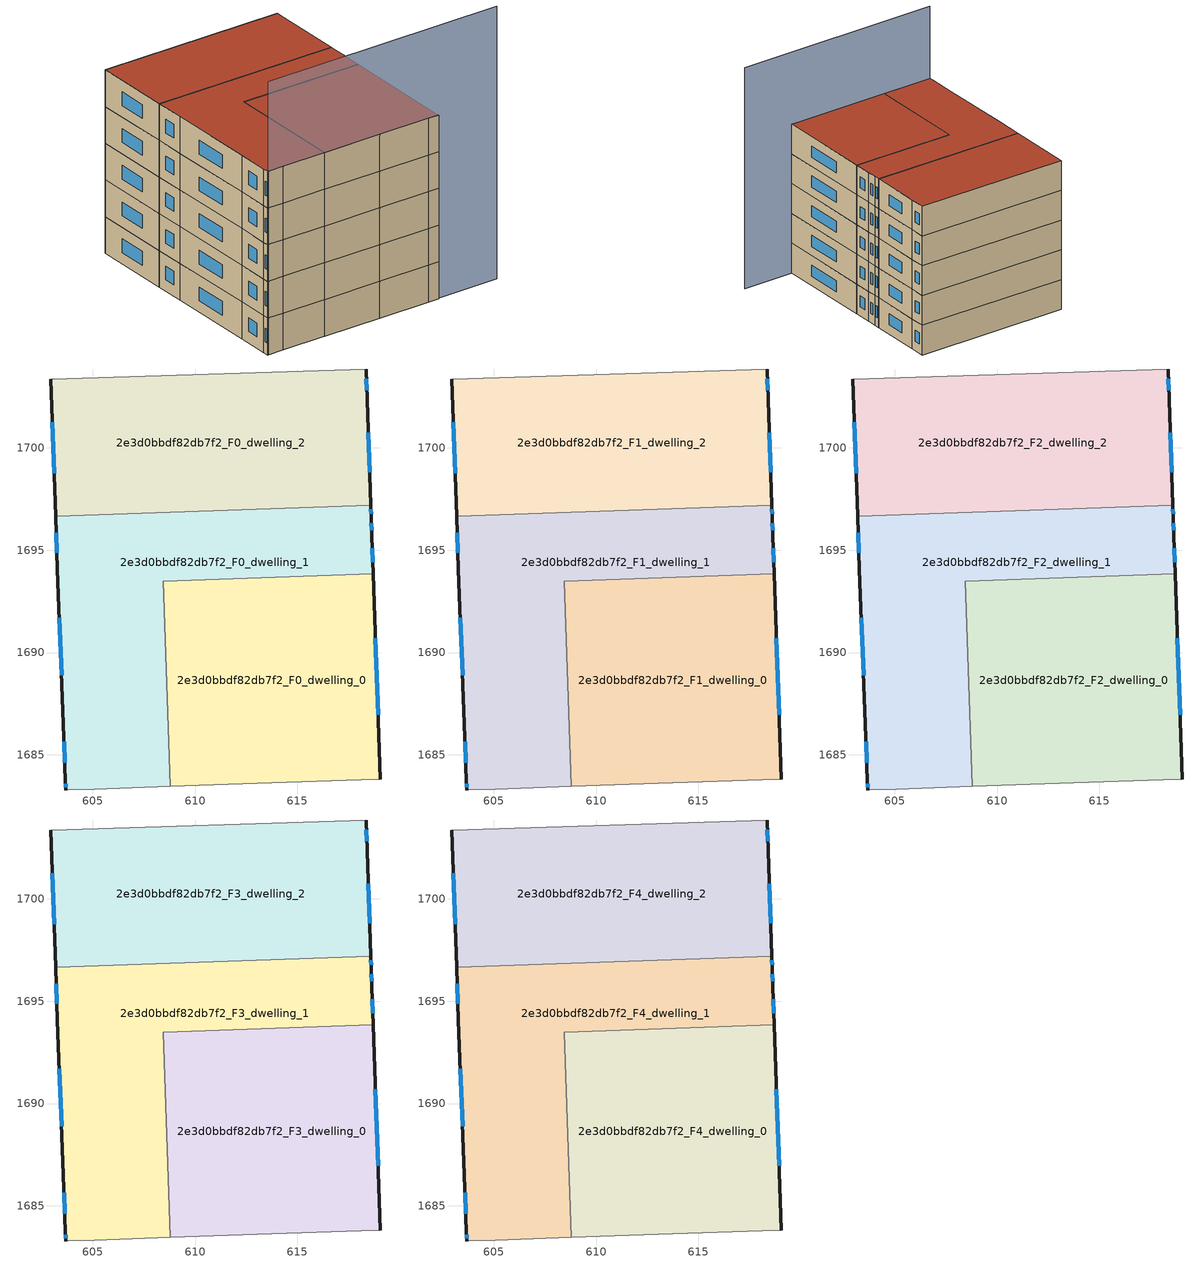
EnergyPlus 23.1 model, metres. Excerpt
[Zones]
2e3d0bbdf82db7f2_F0_dwelling_0
 floor ground (EU_floor_Construction): 618.71,1693.84 619.05,1683.81 618.11,1683.78 613.75,1683.63 608.78,1683.46 608.44,1693.48 z0
 wall outside (EU_wall_Construction): 619.05,1683.81 618.71,1693.84 z0:3
 wall adiabatic (EU_wall_Construction): 608.78,1683.46 613.75,1683.63 618.11,1683.78 619.05,1683.81 z0:3
 wall to 2e3d0bbdf82db7f2_F0_dwelling_1 (EU_wall_Construction): 618.71,1693.84 608.44,1693.48 608.78,1683.46 z0:3
 window (EU_Window_Construction): 618.94,1686.95 618.81,1690.69 z0.94:2.06
2e3d0bbdf82db7f2_F0_dwelling_1
 floor ground (EU_floor_Construction): 618.59,1697.19 618.61,1696.59 618.64,1695.68 618.71,1693.84 608.44,1693.48 608.78,1683.46 605.07,1683.33 603.78,1683.28 603.68,1683.28 603.66,1683.74 603.56,1686.52 603.27,1694.07 603.18,1696.66 z0
 wall outside (EU_wall_Construction): 618.71,1693.84 618.64,1695.68 618.61,1696.59 618.59,1697.19 / 603.18,1696.66 603.27,1694.07 603.56,1686.52 603.66,1683.74 603.68,1683.28 z0:3
 wall adiabatic (EU_wall_Construction): 603.68,1683.28 603.78,1683.28 605.07,1683.33 608.78,1683.46 z0:3
 wall to 2e3d0bbdf82db7f2_F0_dwelling_2 (EU_wall_Construction): 618.59,1697.19 603.18,1696.66 z0:3
 window (EU_Window_Construction): 618.69,1694.42 618.66,1695.1 / 603.67,1683.6 603.67,1683.43 / 603.59,1685.65 603.63,1684.61 / 603.36,1691.71 603.47,1688.89 / 603.21,1695.85 603.24,1694.88 / 618.6,1696.78 618.59,1697 / 618.63,1695.96 618.62,1696.3 z0.94:2.06
2e3d0bbdf82db7f2_F0_dwelling_2
 floor ground (EU_floor_Construction): 618.35,1703.85 618.41,1702.34 618.59,1697.19 603.18,1696.66 602.94,1703.35 z0
 wall outside (EU_wall_Construction): 618.59,1697.19 618.41,1702.34 618.35,1703.85 / 602.94,1703.35 603.18,1696.66 z0:3
 wall adiabatic (EU_wall_Construction): 618.35,1703.85 602.94,1703.35 z0:3
 window (EU_Window_Construction): 618.53,1698.8 618.47,1700.73 / 603.02,1701.25 603.1,1698.75 / 618.39,1702.82 618.37,1703.38 z0.94:2.06
2e3d0bbdf82db7f2_F1_dwelling_0
 floor to 2e3d0bbdf82db7f2_F0_dwelling_0 (EU_floor_Construction): 618.71,1693.84 619.05,1683.81 618.11,1683.78 613.75,1683.63 608.78,1683.46 608.44,1693.48 z3
 wall outside (EU_wall_Construction): 619.05,1683.81 618.71,1693.84 z3:6
 wall adiabatic (EU_wall_Construction): 608.78,1683.46 613.75,1683.63 618.11,1683.78 619.05,1683.81 z3:6
 wall to 2e3d0bbdf82db7f2_F1_dwelling_1 (EU_wall_Construction): 618.71,1693.84 608.44,1693.48 608.78,1683.46 z3:6
 window (EU_Window_Construction): 618.94,1686.95 618.81,1690.69 z3.94:5.06
2e3d0bbdf82db7f2_F1_dwelling_1
 floor to 2e3d0bbdf82db7f2_F0_dwelling_1 (EU_floor_Construction): 618.59,1697.19 618.61,1696.59 618.64,1695.68 618.71,1693.84 608.44,1693.48 608.78,1683.46 605.07,1683.33 603.78,1683.28 603.68,1683.28 603.66,1683.74 603.56,1686.52 603.27,1694.07 603.18,1696.66 z3
 wall outside (EU_wall_Construction): 618.71,1693.84 618.64,1695.68 618.61,1696.59 618.59,1697.19 / 603.18,1696.66 603.27,1694.07 603.56,1686.52 603.66,1683.74 603.68,1683.28 z3:6
 wall adiabatic (EU_wall_Construction): 603.68,1683.28 603.78,1683.28 605.07,1683.33 608.78,1683.46 z3:6
 wall to 2e3d0bbdf82db7f2_F1_dwelling_2 (EU_wall_Construction): 618.59,1697.19 603.18,1696.66 z3:6
 window (EU_Window_Construction): 618.69,1694.42 618.66,1695.1 / 603.67,1683.6 603.67,1683.43 / 603.59,1685.65 603.63,1684.61 / 603.36,1691.71 603.47,1688.89 / 603.21,1695.85 603.24,1694.88 / 618.6,1696.78 618.59,1697 / 618.63,1695.96 618.62,1696.3 z3.94:5.06
2e3d0bbdf82db7f2_F1_dwelling_2
 floor to 2e3d0bbdf82db7f2_F0_dwelling_2 (EU_floor_Construction): 618.35,1703.85 618.41,1702.34 618.59,1697.19 603.18,1696.66 602.94,1703.35 z3
 wall outside (EU_wall_Construction): 618.59,1697.19 618.41,1702.34 618.35,1703.85 / 602.94,1703.35 603.18,1696.66 z3:6
 wall adiabatic (EU_wall_Construction): 618.35,1703.85 602.94,1703.35 z3:6
 window (EU_Window_Construction): 618.53,1698.8 618.47,1700.73 / 603.02,1701.25 603.1,1698.75 / 618.39,1702.82 618.37,1703.38 z3.94:5.06
2e3d0bbdf82db7f2_F2_dwelling_0
 floor to 2e3d0bbdf82db7f2_F1_dwelling_0 (EU_floor_Construction): 618.71,1693.84 619.05,1683.81 618.11,1683.78 613.75,1683.63 608.78,1683.46 608.44,1693.48 z6
 wall outside (EU_wall_Construction): 619.05,1683.81 618.71,1693.84 z6:9
 wall adiabatic (EU_wall_Construction): 608.78,1683.46 613.75,1683.63 618.11,1683.78 619.05,1683.81 z6:9
 wall to 2e3d0bbdf82db7f2_F2_dwelling_1 (EU_wall_Construction): 618.71,1693.84 608.44,1693.48 608.78,1683.46 z6:9
 window (EU_Window_Construction): 618.94,1686.95 618.81,1690.69 z6.94:8.06
2e3d0bbdf82db7f2_F2_dwelling_1
 floor to 2e3d0bbdf82db7f2_F1_dwelling_1 (EU_floor_Construction): 618.59,1697.19 618.61,1696.59 618.64,1695.68 618.71,1693.84 608.44,1693.48 608.78,1683.46 605.07,1683.33 603.78,1683.28 603.68,1683.28 603.66,1683.74 603.56,1686.52 603.27,1694.07 603.18,1696.66 z6
 wall outside (EU_wall_Construction): 618.71,1693.84 618.64,1695.68 618.61,1696.59 618.59,1697.19 / 603.18,1696.66 603.27,1694.07 603.56,1686.52 603.66,1683.74 603.68,1683.28 z6:9
 wall adiabatic (EU_wall_Construction): 603.68,1683.28 603.78,1683.28 605.07,1683.33 608.78,1683.46 z6:9
 wall to 2e3d0bbdf82db7f2_F2_dwelling_2 (EU_wall_Construction): 618.59,1697.19 603.18,1696.66 z6:9
 window (EU_Window_Construction): 618.69,1694.42 618.66,1695.1 / 603.67,1683.6 603.67,1683.43 / 603.59,1685.65 603.63,1684.61 / 603.36,1691.71 603.47,1688.89 / 603.21,1695.85 603.24,1694.88 / 618.6,1696.78 618.59,1697 / 618.63,1695.96 618.62,1696.3 z6.94:8.06
2e3d0bbdf82db7f2_F2_dwelling_2
 floor to 2e3d0bbdf82db7f2_F1_dwelling_2 (EU_floor_Construction): 618.35,1703.85 618.41,1702.34 618.59,1697.19 603.18,1696.66 602.94,1703.35 z6
 wall outside (EU_wall_Construction): 618.59,1697.19 618.41,1702.34 618.35,1703.85 / 602.94,1703.35 603.18,1696.66 z6:9
 wall adiabatic (EU_wall_Construction): 618.35,1703.85 602.94,1703.35 z6:9
 window (EU_Window_Construction): 618.53,1698.8 618.47,1700.73 / 603.02,1701.25 603.1,1698.75 / 618.39,1702.82 618.37,1703.38 z6.94:8.06
2e3d0bbdf82db7f2_F3_dwelling_0
 floor to 2e3d0bbdf82db7f2_F2_dwelling_0 (EU_floor_Construction): 618.71,1693.84 619.05,1683.81 618.11,1683.78 613.75,1683.63 608.78,1683.46 608.44,1693.48 z9
 wall outside (EU_wall_Construction): 619.05,1683.81 618.71,1693.84 z9:12
 wall adiabatic (EU_wall_Construction): 608.78,1683.46 613.75,1683.63 618.11,1683.78 619.05,1683.81 z9:12
 wall to 2e3d0bbdf82db7f2_F3_dwelling_1 (EU_wall_Construction): 618.71,1693.84 608.44,1693.48 608.78,1683.46 z9:12
 window (EU_Window_Construction): 618.94,1686.95 618.81,1690.69 z9.94:11.06
2e3d0bbdf82db7f2_F3_dwelling_1
 floor to 2e3d0bbdf82db7f2_F2_dwelling_1 (EU_floor_Construction): 618.59,1697.19 618.61,1696.59 618.64,1695.68 618.71,1693.84 608.44,1693.48 608.78,1683.46 605.07,1683.33 603.78,1683.28 603.68,1683.28 603.66,1683.74 603.56,1686.52 603.27,1694.07 603.18,1696.66 z9
 wall outside (EU_wall_Construction): 618.71,1693.84 618.64,1695.68 618.61,1696.59 618.59,1697.19 / 603.18,1696.66 603.27,1694.07 603.56,1686.52 603.66,1683.74 603.68,1683.28 z9:12
 wall adiabatic (EU_wall_Construction): 603.68,1683.28 603.78,1683.28 605.07,1683.33 608.78,1683.46 z9:12
 wall to 2e3d0bbdf82db7f2_F3_dwelling_2 (EU_wall_Construction): 618.59,1697.19 603.18,1696.66 z9:12
 window (EU_Window_Construction): 618.69,1694.42 618.66,1695.1 / 603.67,1683.6 603.67,1683.43 / 603.59,1685.65 603.63,1684.61 / 603.36,1691.71 603.47,1688.89 / 603.21,1695.85 603.24,1694.88 / 618.6,1696.78 618.59,1697 / 618.63,1695.96 618.62,1696.3 z9.94:11.06
2e3d0bbdf82db7f2_F3_dwelling_2
 floor to 2e3d0bbdf82db7f2_F2_dwelling_2 (EU_floor_Construction): 618.35,1703.85 618.41,1702.34 618.59,1697.19 603.18,1696.66 602.94,1703.35 z9
 wall outside (EU_wall_Construction): 618.59,1697.19 618.41,1702.34 618.35,1703.85 / 602.94,1703.35 603.18,1696.66 z9:12
 wall adiabatic (EU_wall_Construction): 618.35,1703.85 602.94,1703.35 z9:12
 window (EU_Window_Construction): 618.53,1698.8 618.47,1700.73 / 603.02,1701.25 603.1,1698.75 / 618.39,1702.82 618.37,1703.38 z9.94:11.06
2e3d0bbdf82db7f2_F4_dwelling_0
 floor to 2e3d0bbdf82db7f2_F3_dwelling_0 (EU_floor_Construction): 618.71,1693.84 619.05,1683.81 618.11,1683.78 613.75,1683.63 608.78,1683.46 608.44,1693.48 z12
 wall outside (EU_wall_Construction): 619.05,1683.81 618.71,1693.84 z12:15
 wall adiabatic (EU_wall_Construction): 608.78,1683.46 613.75,1683.63 618.11,1683.78 619.05,1683.81 z12:15
 wall to 2e3d0bbdf82db7f2_F4_dwelling_1 (EU_wall_Construction): 618.71,1693.84 608.44,1693.48 608.78,1683.46 z12:15
 window (EU_Window_Construction): 618.94,1686.95 618.81,1690.69 z12.94:14.06
 roof outside (EU_roof_Construction): 619.05,1683.81 618.71,1693.84 608.44,1693.48 608.78,1683.46 613.75,1683.63 618.11,1683.78 z15
2e3d0bbdf82db7f2_F4_dwelling_1
 floor to 2e3d0bbdf82db7f2_F3_dwelling_1 (EU_floor_Construction): 618.59,1697.19 618.61,1696.59 618.64,1695.68 618.71,1693.84 608.44,1693.48 608.78,1683.46 605.07,1683.33 603.78,1683.28 603.68,1683.28 603.66,1683.74 603.56,1686.52 603.27,1694.07 603.18,1696.66 z12
 wall outside (EU_wall_Construction): 618.71,1693.84 618.64,1695.68 618.61,1696.59 618.59,1697.19 / 603.18,1696.66 603.27,1694.07 603.56,1686.52 603.66,1683.74 603.68,1683.28 z12:15
 wall adiabatic (EU_wall_Construction): 603.68,1683.28 603.78,1683.28 605.07,1683.33 608.78,1683.46 z12:15
 wall to 2e3d0bbdf82db7f2_F4_dwelling_2 (EU_wall_Construction): 618.59,1697.19 603.18,1696.66 z12:15
 window (EU_Window_Construction): 618.69,1694.42 618.66,1695.1 / 603.67,1683.6 603.67,1683.43 / 603.59,1685.65 603.63,1684.61 / 603.36,1691.71 603.47,1688.89 / 603.21,1695.85 603.24,1694.88 / 618.6,1696.78 618.59,1697 / 618.63,1695.96 618.62,1696.3 z12.94:14.06
 roof outside (EU_roof_Construction): 608.78,1683.46 608.44,1693.48 618.71,1693.84 618.64,1695.68 618.61,1696.59 618.59,1697.19 603.18,1696.66 603.27,1694.07 603.56,1686.52 603.66,1683.74 603.68,1683.28 603.78,1683.28 605.07,1683.33 z15
2e3d0bbdf82db7f2_F4_dwelling_2
 floor to 2e3d0bbdf82db7f2_F3_dwelling_2 (EU_floor_Construction): 618.35,1703.85 618.41,1702.34 618.59,1697.19 603.18,1696.66 602.94,1703.35 z12
 wall outside (EU_wall_Construction): 618.59,1697.19 618.41,1702.34 618.35,1703.85 / 602.94,1703.35 603.18,1696.66 z12:15
 wall adiabatic (EU_wall_Construction): 618.35,1703.85 602.94,1703.35 z12:15
 window (EU_Window_Construction): 618.53,1698.8 618.47,1700.73 / 603.02,1701.25 603.1,1698.75 / 618.39,1702.82 618.37,1703.38 z12.94:14.06
 roof outside (EU_roof_Construction): 618.59,1697.19 618.41,1702.34 618.35,1703.85 602.94,1703.35 603.18,1696.66 z15
shading: 603.73,1683.28 624.29,1684.09 z0:22.3
[Building]
EU S2 Campaign: North Axis=0; Terrain=City; Solar Distribution=FullExterior
[Site:Location]
Vienna: Latitude=48; Longitude=16.5; Time Zone=1; Elevation=183
[SizingPeriod:WeatherFileDays]
AnnualSizingPeriod: Begin Month=1; Begin Day of Month=1; End Month=12; End Day of Month=31; Day of Week for Start Day=Monday; Use Weather File Daylight Saving Period=No; Use Weather File Rain and Snow Indicators=No
[MATERIAL]
EU_InternalMass_Material: Roughness=MediumRough; Thickness=0.1; Conductivity=1; Density=1800; Specific Heat=900; Thermal Absorptance=0.9; Solar Absorptance=0.7; Visible Absorptance=0.7
[MATERIAL:NOMASS] Roughness=MediumRough; Thermal Absorptance=0.9; Solar Absorptance=0.7; Visible Absorptance=0.7
Name | Thermal Resistance
EU_wall_NoMass | 0.914258
EU_roof_NoMass | 0.954009
EU_floor_NoMass | 1.09711
[WINDOWMATERIAL:SIMPLEGLAZINGSYSTEM]
EU_Window_SimpleGlazing: UFactor=2.09642; Solar Heat Gain Coefficient=0.65; Visible Transmittance=0.65
[CONSTRUCTION]
EU_wall_Construction: EU_wall_NoMass
EU_roof_Construction: EU_roof_NoMass
EU_floor_Construction: EU_floor_NoMass
EU_Window_Construction: EU_Window_SimpleGlazing
EU_InternalMass_Construction: EU_InternalMass_Material
[ZONE] Type=1; Multiplier=1; Ceiling Height=autocalculate; Floor Area=autocalculate; Part of Total Floor Area=Yes
Name | Volume
2e3d0bbdf82db7f2_F0_dwelling_0; 2e3d0bbdf82db7f2_F1_dwelling_0; 2e3d0bbdf82db7f2_F2_dwelling_0; 2e3d0bbdf82db7f2_F3_dwelling_0; 2e3d0bbdf82db7f2_F4_dwelling_0 | 309.194
2e3d0bbdf82db7f2_F0_dwelling_1 | 309.074
2e3d0bbdf82db7f2_F1_dwelling_1; 2e3d0bbdf82db7f2_F2_dwelling_1; 2e3d0bbdf82db7f2_F3_dwelling_1; 2e3d0bbdf82db7f2_F4_dwelling_1 | 309.073
2e3d0bbdf82db7f2_F0_dwelling_2; 2e3d0bbdf82db7f2_F1_dwelling_2; 2e3d0bbdf82db7f2_F2_dwelling_2; 2e3d0bbdf82db7f2_F3_dwelling_2; 2e3d0bbdf82db7f2_F4_dwelling_2 | 309.172
[INTERNALMASS] Construction=EU_InternalMass_Construction
Name | Zone or ZoneList | Surface Area
2e3d0bbdf82db7f2_F0_dwelling_0_EU_InternalMass | 2e3d0bbdf82db7f2_F0_dwelling_0 | 103.064
2e3d0bbdf82db7f2_F0_dwelling_1_EU_InternalMass | 2e3d0bbdf82db7f2_F0_dwelling_1 | 103.059
2e3d0bbdf82db7f2_F0_dwelling_2_EU_InternalMass | 2e3d0bbdf82db7f2_F0_dwelling_2 | 103.06
2e3d0bbdf82db7f2_F1_dwelling_0_EU_InternalMass | 2e3d0bbdf82db7f2_F1_dwelling_0 | 103.064
2e3d0bbdf82db7f2_F1_dwelling_1_EU_InternalMass | 2e3d0bbdf82db7f2_F1_dwelling_1 | 103.059
2e3d0bbdf82db7f2_F1_dwelling_2_EU_InternalMass | 2e3d0bbdf82db7f2_F1_dwelling_2 | 103.06
2e3d0bbdf82db7f2_F2_dwelling_0_EU_InternalMass | 2e3d0bbdf82db7f2_F2_dwelling_0 | 103.064
2e3d0bbdf82db7f2_F2_dwelling_1_EU_InternalMass | 2e3d0bbdf82db7f2_F2_dwelling_1 | 103.059
2e3d0bbdf82db7f2_F2_dwelling_2_EU_InternalMass | 2e3d0bbdf82db7f2_F2_dwelling_2 | 103.06
2e3d0bbdf82db7f2_F3_dwelling_0_EU_InternalMass | 2e3d0bbdf82db7f2_F3_dwelling_0 | 103.064
2e3d0bbdf82db7f2_F3_dwelling_1_EU_InternalMass | 2e3d0bbdf82db7f2_F3_dwelling_1 | 103.059
2e3d0bbdf82db7f2_F3_dwelling_2_EU_InternalMass | 2e3d0bbdf82db7f2_F3_dwelling_2 | 103.06
2e3d0bbdf82db7f2_F4_dwelling_0_EU_InternalMass | 2e3d0bbdf82db7f2_F4_dwelling_0 | 103.064
2e3d0bbdf82db7f2_F4_dwelling_1_EU_InternalMass | 2e3d0bbdf82db7f2_F4_dwelling_1 | 103.059
2e3d0bbdf82db7f2_F4_dwelling_2_EU_InternalMass | 2e3d0bbdf82db7f2_F4_dwelling_2 | 103.06
[OTHEREQUIPMENT] Fuel Type=Electricity; Design Level Calculation Method=Watts/Area; Power per Zone Floor Area=1; Fraction Latent=0; Fraction Radiant=0; Fraction Lost=0; Carbon Dioxide Generation Rate=0; EndUse Subcategory=EU_Step8_InternalGains
Name | Zone or ZoneList or Space or SpaceList | Schedule
EU_Step8_InternalGain_2e3d0bbdf82db7f2_F0_dwelling_0_f000 | 2e3d0bbdf82db7f2_F0_dwelling_0 | EU_Step8_GainSchedule_2e3d0bbdf82db7f2_F0_dwelling_0_f000
EU_Step8_InternalGain_2e3d0bbdf82db7f2_F0_dwelling_1_f000 | 2e3d0bbdf82db7f2_F0_dwelling_1 | EU_Step8_GainSchedule_2e3d0bbdf82db7f2_F0_dwelling_1_f000
EU_Step8_InternalGain_2e3d0bbdf82db7f2_F0_dwelling_2_f000 | 2e3d0bbdf82db7f2_F0_dwelling_2 | EU_Step8_GainSchedule_2e3d0bbdf82db7f2_F0_dwelling_2_f000
EU_Step8_InternalGain_2e3d0bbdf82db7f2_F1_dwelling_0_f000 | 2e3d0bbdf82db7f2_F1_dwelling_0 | EU_Step8_GainSchedule_2e3d0bbdf82db7f2_F1_dwelling_0_f000
EU_Step8_InternalGain_2e3d0bbdf82db7f2_F1_dwelling_1_f000 | 2e3d0bbdf82db7f2_F1_dwelling_1 | EU_Step8_GainSchedule_2e3d0bbdf82db7f2_F1_dwelling_1_f000
EU_Step8_InternalGain_2e3d0bbdf82db7f2_F1_dwelling_2_f000 | 2e3d0bbdf82db7f2_F1_dwelling_2 | EU_Step8_GainSchedule_2e3d0bbdf82db7f2_F1_dwelling_2_f000
EU_Step8_InternalGain_2e3d0bbdf82db7f2_F2_dwelling_0_f000 | 2e3d0bbdf82db7f2_F2_dwelling_0 | EU_Step8_GainSchedule_2e3d0bbdf82db7f2_F2_dwelling_0_f000
EU_Step8_InternalGain_2e3d0bbdf82db7f2_F2_dwelling_1_f000 | 2e3d0bbdf82db7f2_F2_dwelling_1 | EU_Step8_GainSchedule_2e3d0bbdf82db7f2_F2_dwelling_1_f000
EU_Step8_InternalGain_2e3d0bbdf82db7f2_F2_dwelling_2_f000 | 2e3d0bbdf82db7f2_F2_dwelling_2 | EU_Step8_GainSchedule_2e3d0bbdf82db7f2_F2_dwelling_2_f000
EU_Step8_InternalGain_2e3d0bbdf82db7f2_F3_dwelling_0_f000 | 2e3d0bbdf82db7f2_F3_dwelling_0 | EU_Step8_GainSchedule_2e3d0bbdf82db7f2_F3_dwelling_0_f000
EU_Step8_InternalGain_2e3d0bbdf82db7f2_F3_dwelling_1_f000 | 2e3d0bbdf82db7f2_F3_dwelling_1 | EU_Step8_GainSchedule_2e3d0bbdf82db7f2_F3_dwelling_1_f000
EU_Step8_InternalGain_2e3d0bbdf82db7f2_F3_dwelling_2_f000 | 2e3d0bbdf82db7f2_F3_dwelling_2 | EU_Step8_GainSchedule_2e3d0bbdf82db7f2_F3_dwelling_2_f000
EU_Step8_InternalGain_2e3d0bbdf82db7f2_F4_dwelling_0_f000 | 2e3d0bbdf82db7f2_F4_dwelling_0 | EU_Step8_GainSchedule_2e3d0bbdf82db7f2_F4_dwelling_0_f000
EU_Step8_InternalGain_2e3d0bbdf82db7f2_F4_dwelling_1_f000 | 2e3d0bbdf82db7f2_F4_dwelling_1 | EU_Step8_GainSchedule_2e3d0bbdf82db7f2_F4_dwelling_1_f000
EU_Step8_InternalGain_2e3d0bbdf82db7f2_F4_dwelling_2_f000 | 2e3d0bbdf82db7f2_F4_dwelling_2 | EU_Step8_GainSchedule_2e3d0bbdf82db7f2_F4_dwelling_2_f000
[ZONEVENTILATION:DESIGNFLOWRATE] Schedule=EU_AlwaysOn; Design Flow Rate Calculation Method=AirChanges/Hour; Air Changes per Hour=0.546891; Ventilation Type=Natural; Fan Pressure Rise=0; Fan Total Efficiency=1; Constant Term Coefficient=1; Temperature Term Coefficient=0; Velocity Term Coefficient=0; Velocity Squared Term Coefficient=0; Minimum Indoor Temperature=-100; Maximum Indoor Temperature=100; Delta Temperature=-100; Minimum Outdoor Temperature=-100; Maximum Outdoor Temperature=100; Maximum Wind Speed=40
Name | Zone or ZoneList or Space or SpaceList
EU_ConstantAir_2e3d0bbdf82db7f2_F0_dwelling_0 | 2e3d0bbdf82db7f2_F0_dwelling_0
EU_ConstantAir_2e3d0bbdf82db7f2_F0_dwelling_1 | 2e3d0bbdf82db7f2_F0_dwelling_1
EU_ConstantAir_2e3d0bbdf82db7f2_F0_dwelling_2 | 2e3d0bbdf82db7f2_F0_dwelling_2
EU_ConstantAir_2e3d0bbdf82db7f2_F1_dwelling_0 | 2e3d0bbdf82db7f2_F1_dwelling_0
EU_ConstantAir_2e3d0bbdf82db7f2_F1_dwelling_1 | 2e3d0bbdf82db7f2_F1_dwelling_1
EU_ConstantAir_2e3d0bbdf82db7f2_F1_dwelling_2 | 2e3d0bbdf82db7f2_F1_dwelling_2
EU_ConstantAir_2e3d0bbdf82db7f2_F2_dwelling_0 | 2e3d0bbdf82db7f2_F2_dwelling_0
EU_ConstantAir_2e3d0bbdf82db7f2_F2_dwelling_1 | 2e3d0bbdf82db7f2_F2_dwelling_1
EU_ConstantAir_2e3d0bbdf82db7f2_F2_dwelling_2 | 2e3d0bbdf82db7f2_F2_dwelling_2
EU_ConstantAir_2e3d0bbdf82db7f2_F3_dwelling_0 | 2e3d0bbdf82db7f2_F3_dwelling_0
EU_ConstantAir_2e3d0bbdf82db7f2_F3_dwelling_1 | 2e3d0bbdf82db7f2_F3_dwelling_1
EU_ConstantAir_2e3d0bbdf82db7f2_F3_dwelling_2 | 2e3d0bbdf82db7f2_F3_dwelling_2
EU_ConstantAir_2e3d0bbdf82db7f2_F4_dwelling_0 | 2e3d0bbdf82db7f2_F4_dwelling_0
EU_ConstantAir_2e3d0bbdf82db7f2_F4_dwelling_1 | 2e3d0bbdf82db7f2_F4_dwelling_1
EU_ConstantAir_2e3d0bbdf82db7f2_F4_dwelling_2 | 2e3d0bbdf82db7f2_F4_dwelling_2
[HVACTEMPLATE:THERMOSTAT] Constant Heating Setpoint=20; Constant Cooling Setpoint=50
EU_HeatOnly_2e3d0bbdf82db7f2_F0_dwelling_0; EU_HeatOnly_2e3d0bbdf82db7f2_F0_dwelling_1; EU_HeatOnly_2e3d0bbdf82db7f2_F0_dwelling_2; EU_HeatOnly_2e3d0bbdf82db7f2_F1_dwelling_0; EU_HeatOnly_2e3d0bbdf82db7f2_F1_dwelling_1; EU_HeatOnly_2e3d0bbdf82db7f2_F1_dwelling_2; EU_HeatOnly_2e3d0bbdf82db7f2_F2_dwelling_0; EU_HeatOnly_2e3d0bbdf82db7f2_F2_dwelling_1; EU_HeatOnly_2e3d0bbdf82db7f2_F2_dwelling_2; EU_HeatOnly_2e3d0bbdf82db7f2_F3_dwelling_0; EU_HeatOnly_2e3d0bbdf82db7f2_F3_dwelling_1; EU_HeatOnly_2e3d0bbdf82db7f2_F3_dwelling_2; EU_HeatOnly_2e3d0bbdf82db7f2_F4_dwelling_0; EU_HeatOnly_2e3d0bbdf82db7f2_F4_dwelling_1; EU_HeatOnly_2e3d0bbdf82db7f2_F4_dwelling_2
[HVACTEMPLATE:ZONE:IDEALLOADSAIRSYSTEM] System Availability Schedule=EU_AlwaysOn; Maximum Heating Supply Air Temperature=50; Minimum Cooling Supply Air Temperature=13; Maximum Heating Supply Air Humidity Ratio=0.0156; Minimum Cooling Supply Air Humidity Ratio=0.0077; Heating Limit=NoLimit; Cooling Limit=NoLimit; Heating Availability Schedule=EU_AlwaysOn; Cooling Availability Schedule=EU_CoolingOff; Dehumidification Control Type=ConstantSensibleHeatRatio; Cooling Sensible Heat Ratio=0.7; Dehumidification Setpoint=60; Humidification Control Type=None; Humidification Setpoint=30; Outdoor Air Method=None; Outdoor Air Flow Rate per Person=0.00944; Outdoor Air Flow Rate per Zone Floor Area=0; Outdoor Air Flow Rate per Zone=0; Demand Controlled Ventilation Type=None; Outdoor Air Economizer Type=NoEconomizer; Heat Recovery Type=None; Sensible Heat Recovery Effectiveness=0.7; Latent Heat Recovery Effectiveness=0.65
Name | Template Thermostat
2e3d0bbdf82db7f2_F0_dwelling_0 | EU_HeatOnly_2e3d0bbdf82db7f2_F0_dwelling_0
2e3d0bbdf82db7f2_F0_dwelling_1 | EU_HeatOnly_2e3d0bbdf82db7f2_F0_dwelling_1
2e3d0bbdf82db7f2_F0_dwelling_2 | EU_HeatOnly_2e3d0bbdf82db7f2_F0_dwelling_2
2e3d0bbdf82db7f2_F1_dwelling_0 | EU_HeatOnly_2e3d0bbdf82db7f2_F1_dwelling_0
2e3d0bbdf82db7f2_F1_dwelling_1 | EU_HeatOnly_2e3d0bbdf82db7f2_F1_dwelling_1
2e3d0bbdf82db7f2_F1_dwelling_2 | EU_HeatOnly_2e3d0bbdf82db7f2_F1_dwelling_2
2e3d0bbdf82db7f2_F2_dwelling_0 | EU_HeatOnly_2e3d0bbdf82db7f2_F2_dwelling_0
2e3d0bbdf82db7f2_F2_dwelling_1 | EU_HeatOnly_2e3d0bbdf82db7f2_F2_dwelling_1
2e3d0bbdf82db7f2_F2_dwelling_2 | EU_HeatOnly_2e3d0bbdf82db7f2_F2_dwelling_2
2e3d0bbdf82db7f2_F3_dwelling_0 | EU_HeatOnly_2e3d0bbdf82db7f2_F3_dwelling_0
2e3d0bbdf82db7f2_F3_dwelling_1 | EU_HeatOnly_2e3d0bbdf82db7f2_F3_dwelling_1
2e3d0bbdf82db7f2_F3_dwelling_2 | EU_HeatOnly_2e3d0bbdf82db7f2_F3_dwelling_2
2e3d0bbdf82db7f2_F4_dwelling_0 | EU_HeatOnly_2e3d0bbdf82db7f2_F4_dwelling_0
2e3d0bbdf82db7f2_F4_dwelling_1 | EU_HeatOnly_2e3d0bbdf82db7f2_F4_dwelling_1
2e3d0bbdf82db7f2_F4_dwelling_2 | EU_HeatOnly_2e3d0bbdf82db7f2_F4_dwelling_2
[SIZING:ZONE] Zone Cooling Design Supply Air Temperature Input Method=SupplyAirTemperature; Zone Cooling Design Supply Air Temperature=13; Zone Heating Design Supply Air Temperature Input Method=SupplyAirTemperature; Zone Heating Design Supply Air Temperature=50; Zone Cooling Design Supply Air Humidity Ratio=0.008; Zone Heating Design Supply Air Humidity Ratio=0.008; Cooling Design Air Flow Method=DesignDay; Cooling Design Air Flow Rate=0; Cooling Minimum Air Flow per Zone Floor Area=0.000762; Cooling Minimum Air Flow=0; Cooling Minimum Air Flow Fraction=0.2; Heating Design Air Flow Method=DesignDay; Heating Design Air Flow Rate=0; Heating Maximum Air Flow per Zone Floor Area=0.002032; Heating Maximum Air Flow=0.141576; Heating Maximum Air Flow Fraction=0.3; Account for Dedicated Outdoor Air System=No; Dedicated Outdoor Air System Control Strategy=NeutralSupplyAir; Dedicated Outdoor Air Low Setpoint Temperature for Design=autosize; Dedicated Outdoor Air High Setpoint Temperature for Design=autosize; Zone Load Sizing Method=Sensible Load Only No Latent Load; Zone Latent Cooling Design Supply Air Humidity Ratio Input Method=HumidityRatioDifference; Zone Cooling Design Supply Air Humidity Ratio Difference=0.005; Zone Latent Heating Design Supply Air Humidity Ratio Input Method=HumidityRatioDifference; Zone Humidification Design Supply Air Humidity Ratio Difference=0.005
2e3d0bbdf82db7f2_F0_dwelling_0; 2e3d0bbdf82db7f2_F0_dwelling_1; 2e3d0bbdf82db7f2_F0_dwelling_2; 2e3d0bbdf82db7f2_F1_dwelling_0; 2e3d0bbdf82db7f2_F1_dwelling_1; 2e3d0bbdf82db7f2_F1_dwelling_2; 2e3d0bbdf82db7f2_F2_dwelling_0; 2e3d0bbdf82db7f2_F2_dwelling_1; 2e3d0bbdf82db7f2_F2_dwelling_2; 2e3d0bbdf82db7f2_F3_dwelling_0; 2e3d0bbdf82db7f2_F3_dwelling_1; 2e3d0bbdf82db7f2_F3_dwelling_2; 2e3d0bbdf82db7f2_F4_dwelling_0; 2e3d0bbdf82db7f2_F4_dwelling_1; 2e3d0bbdf82db7f2_F4_dwelling_2
[SCHEDULE:CONSTANT]
Name | Hourly Value
EU_AlwaysOn | 1
EU_CoolingOff | 0
[SCHEDULE:FILE] Column Number=1; Rows to Skip at Top=0; Number of Hours of Data=8760; Column Separator=Comma; Interpolate to Timestep=No; Minutes per Item=60; Adjust Schedule for Daylight Savings=Yes
Name | File
EU_Step8_GainSchedule_2e3d0bbdf82db7f2_F0_dwelling_0_f000 | ../../schedules/2e3d0bbdf82db7f2/2e3d0bbdf82db7f2_F0_dwelling_0_f000_gain.csv
EU_Step8_GainSchedule_2e3d0bbdf82db7f2_F0_dwelling_1_f000 | ../../schedules/2e3d0bbdf82db7f2/2e3d0bbdf82db7f2_F0_dwelling_1_f000_gain.csv
EU_Step8_GainSchedule_2e3d0bbdf82db7f2_F0_dwelling_2_f000 | ../../schedules/2e3d0bbdf82db7f2/2e3d0bbdf82db7f2_F0_dwelling_2_f000_gain.csv
EU_Step8_GainSchedule_2e3d0bbdf82db7f2_F1_dwelling_0_f000 | ../../schedules/2e3d0bbdf82db7f2/2e3d0bbdf82db7f2_F1_dwelling_0_f000_gain.csv
EU_Step8_GainSchedule_2e3d0bbdf82db7f2_F1_dwelling_1_f000 | ../../schedules/2e3d0bbdf82db7f2/2e3d0bbdf82db7f2_F1_dwelling_1_f000_gain.csv
EU_Step8_GainSchedule_2e3d0bbdf82db7f2_F1_dwelling_2_f000 | ../../schedules/2e3d0bbdf82db7f2/2e3d0bbdf82db7f2_F1_dwelling_2_f000_gain.csv
EU_Step8_GainSchedule_2e3d0bbdf82db7f2_F2_dwelling_0_f000 | ../../schedules/2e3d0bbdf82db7f2/2e3d0bbdf82db7f2_F2_dwelling_0_f000_gain.csv
EU_Step8_GainSchedule_2e3d0bbdf82db7f2_F2_dwelling_1_f000 | ../../schedules/2e3d0bbdf82db7f2/2e3d0bbdf82db7f2_F2_dwelling_1_f000_gain.csv
EU_Step8_GainSchedule_2e3d0bbdf82db7f2_F2_dwelling_2_f000 | ../../schedules/2e3d0bbdf82db7f2/2e3d0bbdf82db7f2_F2_dwelling_2_f000_gain.csv
EU_Step8_GainSchedule_2e3d0bbdf82db7f2_F3_dwelling_0_f000 | ../../schedules/2e3d0bbdf82db7f2/2e3d0bbdf82db7f2_F3_dwelling_0_f000_gain.csv
EU_Step8_GainSchedule_2e3d0bbdf82db7f2_F3_dwelling_1_f000 | ../../schedules/2e3d0bbdf82db7f2/2e3d0bbdf82db7f2_F3_dwelling_1_f000_gain.csv
EU_Step8_GainSchedule_2e3d0bbdf82db7f2_F3_dwelling_2_f000 | ../../schedules/2e3d0bbdf82db7f2/2e3d0bbdf82db7f2_F3_dwelling_2_f000_gain.csv
EU_Step8_GainSchedule_2e3d0bbdf82db7f2_F4_dwelling_0_f000 | ../../schedules/2e3d0bbdf82db7f2/2e3d0bbdf82db7f2_F4_dwelling_0_f000_gain.csv
EU_Step8_GainSchedule_2e3d0bbdf82db7f2_F4_dwelling_1_f000 | ../../schedules/2e3d0bbdf82db7f2/2e3d0bbdf82db7f2_F4_dwelling_1_f000_gain.csv
EU_Step8_GainSchedule_2e3d0bbdf82db7f2_F4_dwelling_2_f000 | ../../schedules/2e3d0bbdf82db7f2/2e3d0bbdf82db7f2_F4_dwelling_2_f000_gain.csv
